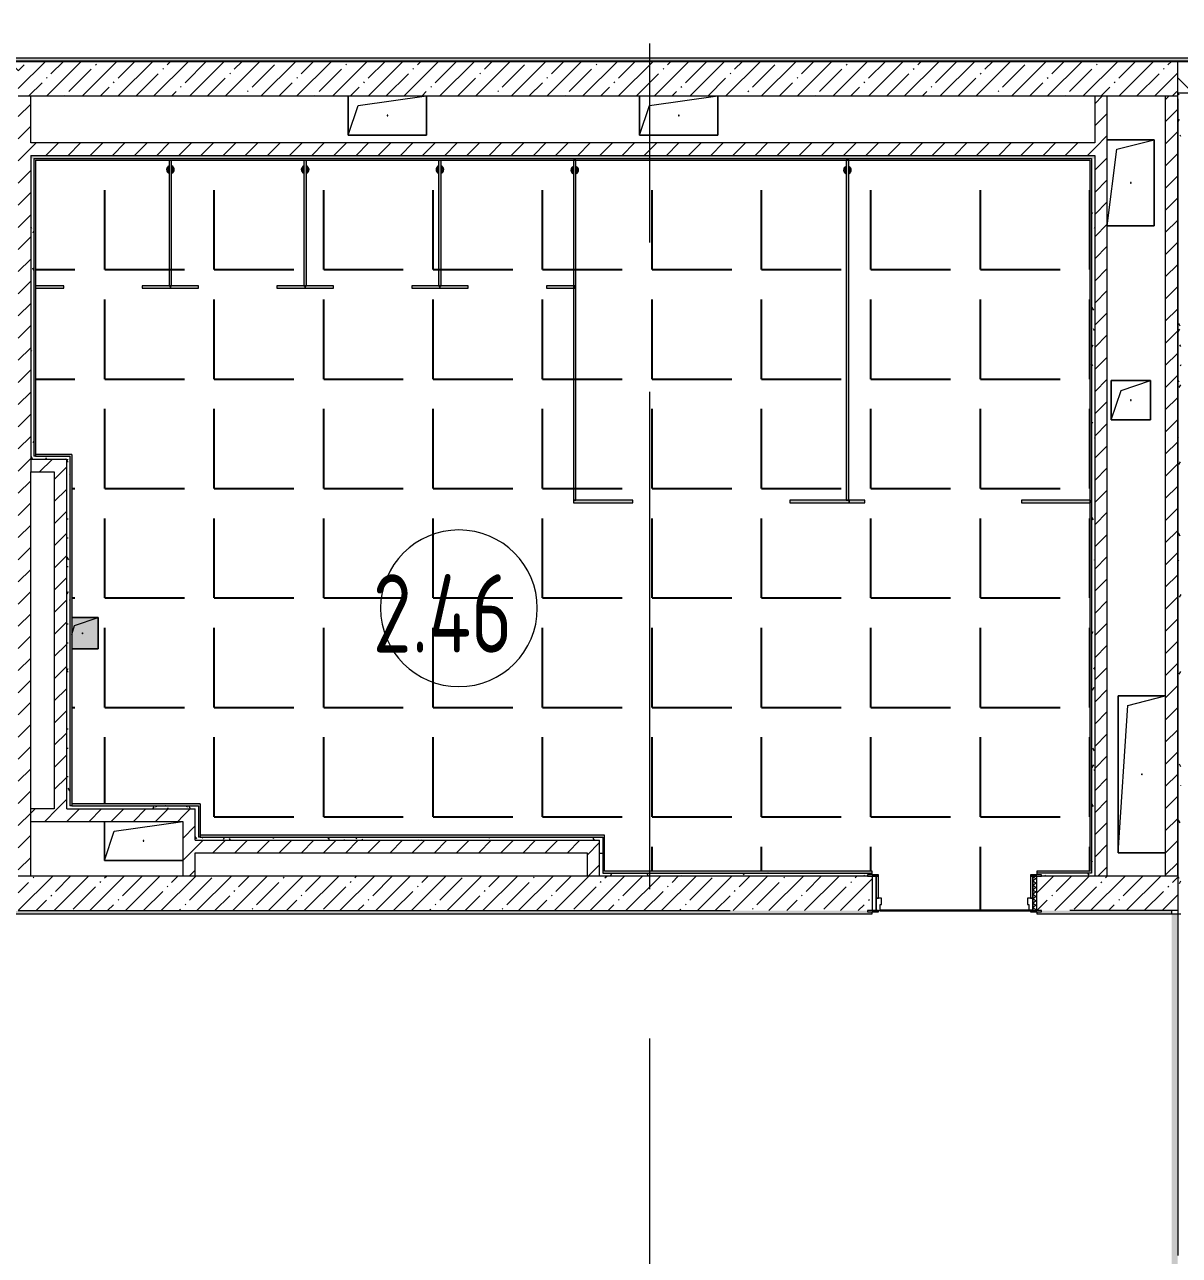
# Model space of a CAD drawing. Header units: millimetres. Extents: x -625 to 415037, y -3642 to 102118.
# Drawn here: x 260743 to 268112, y 2979 to 10834 of the extents above; entities that cross this region are included whole.
import ezdxf

# ---------------------------------------------------------------- set-up
doc = ezdxf.new("R2010")
doc.units = ezdxf.units.MM
doc.linetypes.add('Осевая', pattern=[6350, 1270, -952.5, 3175, -952.5])
doc.layers.add('1) плитка КР3', color=160, linetype='Continuous')
for name, color, linetype, lineweight in [('A-AREA-IDEN', 7, 'Continuous', 9), ('A-DOOR-FRAM-2', 7, 'Continuous', 5), ('A-GENM', 7, 'Continuous', 9), ('A-GENM-1', 7, 'Continuous', 20), ('A-WALL', 7, 'Continuous', 5), ('I-WALL', 7, 'Continuous', 5), ('Оси', 7, 'Continuous', 9), ('Оси-2', 7, 'Осевая', 9)]:
    doc.layers.add(name, color=color, linetype=linetype, lineweight=lineweight)
doc.layers.add('A-AREA-PATT-2', color=7, linetype='Continuous', lineweight=5, true_color=0xcde0ef, transparency=1)
for name, color, linetype, lineweight, true_color in [('A-DOOR-1', 7, 'Continuous', 5, 0xc0c0c0), ('A-DOOR-FRAM-1', 7, 'Continuous', 5, 0xc0c0c0), ('A-WALL-1', 9, 'Continuous', 5, 0x808080), ('A-WALL-FNSH-1', 9, 'Continuous', 5, 0x808080)]:
    doc.layers.add(name, color=color, linetype=linetype, lineweight=lineweight, true_color=true_color)
doc.layers.get('A-DOOR-1').off()
doc.styles.add('СПДС', font='ГОСТ тип А.ttf', dxfattribs={"width": 0.9})
pattern_1 = [(45, (148772.12, -0.94), (-70.71068, 70.71068), [])]
pattern_2 = [(45, (148772.12, -0.94), (-114.04925, 114.04925), []), (45, (148886.17, -0.94), (-114.04925, 114.04925), [201.612, -40.322, 6.706, -33.617])]
pattern_3 = [(0, (148772.123, -0.94), (243.84, 60.96), [20.117, -162.763, 20.117, -162.763, -975.36]), (0, (148772.123, -0.94), (243.84, 60.96), [-365.76, 20.117, -345.643, 20.117, -162.763, -426.72]), (0, (148772.123, -0.94), (243.84, 60.96), [-914.4, 20.117, -101.803, 20.117, -284.683]), (120, (148863.563, 29.54), (-174.71291, 180.691634), [20.117, -162.763, 20.117, -162.763, -975.36]), (120, (148863.563, 29.54), (-174.71291, 180.691634), [-365.76, 20.117, -345.643, 20.117, -162.763, -426.72]), (120, (148863.563, 29.54), (-174.71291, 180.691634), [-914.4, 20.117, -101.803, 20.117, -284.683]), (240, (148894.043, 151.46), (-69.12709, -241.651634), [20.117, -162.763, 20.117, -162.763, -975.36]), (240, (148894.043, 151.46), (-69.12709, -241.651634), [-365.76, 20.117, -345.643, 20.117, -162.763, -426.72]), (240, (148894.043, 151.46), (-69.12709, -241.651634), [-914.4, 20.117, -101.803, 20.117, -284.683])]

# ---------------------------------------------------------------- blocks, each defined once
blk = doc.blocks.new('110_Дверь_СКБ_1Ст_Внутренняя1 - Д-7а_л__950x2100h_Туалет-32220591-Объем проектирования 2 этажа')
at = {"layer": 'A-DOOR-FRAM-2'}
h = blk.add_hatch(dxfattribs=at)
h.set_pattern_fill('FP_38', color=256, style=0, pattern_type=2)
h.set_pattern_definition([(45, (-346.384, 174.685), (-14.1421, 14.1421), []), (135, (-346.384, 174.685), (-14.1421, -14.1421), [])])
h.paths.add_polyline_path([(-487.5, 110), (-512.5, 110), (-512.5, -110), (-487.5, -108.6)])
at = {"layer": 'A-DOOR-FRAM-1'}
for p, q in [((-472.5, 118), (-542.5, 118)), ((-542.5, 118), (-542.5, 110)), ((-542.5, 110), (-472.5, 110)), ((-487.5, 110), (-512.5, 110)), ((-512.5, 110), (-512.5, -110)), ((-462.5, 110), (-487.5, 110)), ((-487.5, 110), (-487.5, 30)), ((-487.5, -110), (-487.5, 110)), ((-472.5, 110), (-487.5, 110)), ((-487.5, 110), (-487.5, 109)), ((-487.5, 109), (-472.5, 109)), ((-472.5, 110), (-472.5, 118)), ((-472.5, 109), (-472.5, 110)), ((-462.5, 70), (-462.5, 110)), ((487.5, 110), (487.5, 70)), ((512.5, 110), (487.5, 110)), ((567.5, 118), (497.5, 118)), ((497.5, 118), (497.5, 110)), ((512.5, 110), (497.5, 110)), ((497.5, 110), (497.5, 109)), ((497.5, 110), (567.5, 110)), ((497.5, 109), (512.5, 109)), ((512.5, 30), (512.5, 110)), ((537.5, 110), (512.5, 110)), ((512.5, 110), (512.5, -110)), ((512.5, 109), (512.5, 110)), ((537.5, -110), (537.5, 110)), ((567.5, 110), (567.5, 118)), ((-487.5, 30), (-452.5, 30)), ((-472.5, 30), (-487.5, 30)), ((-487.5, 30), (-487.5, -110)), ((-472.5, -110), (-472.5, 30)), ((-452.5, 70), (-462.5, 70)), ((-452.5, 30), (-452.5, 70)), ((487.5, 70), (477.5, 70)), ((477.5, 70), (477.5, 30)), ((477.5, 30), (512.5, 30)), ((512.5, 30), (497.5, 30)), ((497.5, 30), (497.5, -110)), ((512.5, -110), (512.5, 30)), ((-472.5, -110), (-542.5, -110)), ((-542.5, -110), (-542.5, -118)), ((-542.5, -118), (-472.5, -118)), ((-512.5, -110), (-487.5, -110)), ((-487.5, -110), (-472.5, -110)), ((-472.5, -118), (-472.5, -110)), ((497.5, -110), (512.5, -110)), ((567.5, -110), (497.5, -110)), ((497.5, -110), (497.5, -118)), ((497.5, -118), (567.5, -118)), ((512.5, -110), (537.5, -110)), ((567.5, -118), (567.5, -110))]:
    blk.add_line(p, q, dxfattribs=at)
blk = doc.blocks.new('GM_Отверстие прямоугольное _в плите_ - Отверстие-20657929-Объем проектирования 2 этажа')
at = {"layer": 'A-GENM'}
for p, q in [((-250, -125), (-250, 125)), ((-250, 125), (-250, -125)), ((-187.5, 62.5), (250, 125)), ((-250, -125), (-187.5, 62.5)), ((250, -125), (-250, -125)), ((-250, -125), (250, -125))]:
    blk.add_line(p, q, dxfattribs=at)
for start, end in [(360, 180), (180, 360)]:
    blk.add_arc((0, 0), 2.5, start, end, dxfattribs=at)
blk = doc.blocks.new('GM_Отверстие прямоугольное _в плите_ - Отверстие-V354-Объем проектирования 2 этажа')
at = {"layer": 'A-GENM'}
for p, q in [((-250, -125), (-250, 125)), ((-250, 125), (-250, -125)), ((-187.5, 62.5), (250, 125)), ((250, 125), (250, -125)), ((250, -125), (250, 125)), ((-250, -125), (-187.5, 62.5)), ((250, -125), (-250, -125)), ((-250, -125), (250, -125))]:
    blk.add_line(p, q, dxfattribs=at)
for start, end in [(360, 180), (180, 360)]:
    blk.add_arc((0, 0), 2.5, start, end, dxfattribs=at)
blk = doc.blocks.new('GM_Отверстие прямоугольное _в плите_ - Отверстие-21985891-Объем проектирования 2 этажа')
at = {"layer": 'A-GENM'}
for p, q in [((-150, 275), (150, 275)), ((150, 275), (-150, 275)), ((-90, 215), (150, 275)), ((150, 275), (150, -275)), ((150, -275), (150, 275)), ((-150, -275), (-90, 215)), ((150, -275), (-150, -275)), ((-150, -275), (150, -275))]:
    blk.add_line(p, q, dxfattribs=at)
for start, end in [(360, 180), (180, 360)]:
    blk.add_arc((0, 0), 2.5, start, end, dxfattribs=at)
blk = doc.blocks.new('GM_Отверстие прямоугольное _в плите_ - Отверстие-21605184-Объем проектирования 2 этажа')
at = {"layer": 'A-GENM'}
for p, q in [((-125, -125), (-125, 125)), ((-125, 125), (125, 125)), ((125, 125), (-125, 125)), ((-125, 125), (-125, -125)), ((-62.5, 62.5), (125, 125)), ((125, 125), (125, -125)), ((125, -125), (125, 125)), ((-125, -125), (-62.5, 62.5)), ((125, -125), (-125, -125)), ((-125, -125), (125, -125))]:
    blk.add_line(p, q, dxfattribs=at)
for start, end in [(360, 180), (180, 360)]:
    blk.add_arc((0, 0), 2.5, start, end, dxfattribs=at)
blk = doc.blocks.new('GM_Отверстие прямоугольное _в плите_ - Отверстие-V378-Объем проектирования 2 этажа')
at = {"layer": 'A-GENM'}
for p, q in [((-150, -500), (-150, 500)), ((-150, 500), (150, 500)), ((150, 500), (-150, 500)), ((-150, 500), (-150, -500)), ((-90, 440), (150, 500)), ((-150, -500), (-90, 440)), ((150, -500), (-150, -500)), ((-150, -500), (150, -500))]:
    blk.add_line(p, q, dxfattribs=at)
for start, end in [(360, 180), (180, 360)]:
    blk.add_arc((0, 0), 2.5, start, end, dxfattribs=at)
blk = doc.blocks.new('GM_Отверстие прямоугольное _в плите_ - Отверстие-V386-Объем проектирования 2 этажа')
at = {"layer": 'A-GENM'}
for p, q in [((-69, 100), (100, 100)), ((100, 100), (-69, 100)), ((-50, 50), (100, 100)), ((100, 100), (100, -100)), ((100, -100), (100, 100)), ((-69, -7), (-50, 50)), ((100, -100), (-69, -100)), ((-69, -100), (100, -100))]:
    blk.add_line(p, q, dxfattribs=at)
for start, end in [(360, 180), (180, 360)]:
    blk.add_arc((0, 0), 2.5, start, end, dxfattribs=at)
blk = doc.blocks.new('131_Сантехническая перегородка_Дверь 5 - СД-1-V491-Объем проектирования 2 этажа')
at = {"layer": 'A-GENM'}
for points in [[(70, 8), (70, -8), (250, -8), (250, 8), (77.3, 8)], [(920.9, 8), (750, 8), (750, -8), (930, -8), (930, 8)]]:
    blk.add_hatch(color=256, dxfattribs=at).paths.add_polyline_path(points)
at = {"layer": 'A-GENM-1'}
for p, q in [((250, 8), (70, 8)), ((70, 8), (70, -8)), ((250, -8), (250, 8)), ((930, 8), (750, 8)), ((750, 8), (750, -8)), ((930, -8), (930, 8)), ((70, -8), (250, -8)), ((750, -8), (930, -8))]:
    blk.add_line(p, q, dxfattribs=at)
blk = doc.blocks.new('131_Сантехническая перегородка_Дверь 5 - СД-1-V492-Объем проектирования 2 этажа')
at = {"layer": 'A-GENM'}
for points in [[(78, 8), (78, -8), (250, -8), (250, 8), (148.3, 8)], [(750, 8), (750, -8), (930, -8), (930, 8), (921.6, 8)]]:
    blk.add_hatch(color=256, dxfattribs=at).paths.add_polyline_path(points)
at = {"layer": 'A-GENM-1'}
for p, q in [((250, 8), (70, 8)), ((70, 8), (70, -8)), ((250, -8), (250, 8)), ((930, 8), (750, 8)), ((750, 8), (750, -8)), ((930, -8), (930, 8)), ((70, -8), (250, -8)), ((750, -8), (930, -8))]:
    blk.add_line(p, q, dxfattribs=at)
blk = doc.blocks.new('131_Сантехническая перегородка 6 - СП-1-30839354-Объем проектирования 2 этажа')
at = {"layer": 'A-GENM'}
blk.add_hatch(color=256, dxfattribs=at).paths.add_polyline_path([(800, -8), (800, 8), (0, 8), (0, -8), (143.7, -8)])
at = {"layer": 'A-GENM', "flags": 128}
for points in [[(71.5, 8), (71.1, 8.5), (70.8, 9), (70.4, 9.5), (70, 9.9), (69.6, 10.4), (69.2, 10.8), (68.8, 11.2), (68.3, 11.6), (67.8, 12), (67.3, 12.3), (66.8, 12.7), (66.3, 13), (65.8, 13.3), (65.3, 13.6), (64.7, 13.8), (64.2, 14), (63.6, 14.3), (63, 14.4), (62.4, 14.6), (61.9, 14.7), (61.3, 14.9), (60.7, 14.9), (60.1, 15), (59.5, 15.1), (58.9, 15.1), (58.3, 15.1), (57.7, 15), (57.1, 15), (56.5, 14.9), (55.9, 14.8), (55.3, 14.7), (54.7, 14.5), (54.1, 14.4), (53.5, 14.2), (53, 13.9), (52.4, 13.7), (51.9, 13.4), (51.4, 13.2), (50.8, 12.9), (50.3, 12.5), (49.8, 12.2), (49.3, 11.8), (48.9, 11.4), (48.4, 11), (48, 10.6), (47.6, 10.2), (47.2, 9.7), (46.8, 9.3), (46.4, 8.8), (46.1, 8.3), (45.9, 8)], [(45.9, -8), (46.3, -8.5), (46.6, -9), (47, -9.5), (47.4, -9.9), (47.8, -10.4), (48.2, -10.8), (48.6, -11.2), (49.1, -11.6), (49.6, -12), (50, -12.3), (50.5, -12.7), (51.1, -13), (51.6, -13.3), (52.1, -13.6), (52.7, -13.8), (53.2, -14), (53.8, -14.3), (54.4, -14.4), (54.9, -14.6), (55.5, -14.7), (56.1, -14.9), (56.7, -14.9), (57.3, -15), (57.9, -15.1), (58.5, -15.1), (59.1, -15.1), (59.7, -15), (60.3, -15), (60.9, -14.9), (61.5, -14.8), (62.1, -14.7), (62.7, -14.5), (63.3, -14.4), (63.8, -14.2), (64.4, -13.9), (65, -13.7), (65.5, -13.4), (66, -13.2), (66.6, -12.9), (67.1, -12.5), (67.6, -12.2), (68, -11.8), (68.5, -11.4), (69, -11), (69.4, -10.6), (69.8, -10.2), (70.2, -9.7), (70.6, -9.3), (70.9, -8.8), (71.3, -8.3), (71.5, -8)]]:
    blk.add_lwpolyline(points, dxfattribs=at)
at = {"layer": 'A-GENM'}
for radius, start, end in [(24.6, 19.91127, 160.08873), (17.6, 28.97309, 151.02691), (15.1, 33.78108, 146.21892), (24.6, 199.91127, 340.08873), (17.6, 208.97309, 331.02691), (15.1, 213.78108, 326.21892)]:
    blk.add_arc((58.7, 0), radius, start, end, dxfattribs=at)
at = {"layer": 'A-GENM-1'}
for p, q in [((800, 8), (0, 8)), ((0, 8), (0, -8)), ((800, -8), (800, 8)), ((0, -8), (800, -8))]:
    blk.add_line(p, q, dxfattribs=at)
blk = doc.blocks.new('131_Сантехническая перегородка 7 - СП-1-30858579-Объем проектирования 2 этажа')
at = {"layer": 'A-GENM'}
blk.add_hatch(color=256, dxfattribs=at).paths.add_polyline_path([(2165.9, -8), (2165.9, 8), (-4.1, 8), (-4.1, -8), (1166.2, -8)])
at = {"layer": 'A-GENM', "flags": 128}
for points in [[(71.5, 8), (71.1, 8.5), (70.8, 9), (70.4, 9.5), (70, 9.9), (69.6, 10.4), (69.2, 10.8), (68.8, 11.2), (68.3, 11.6), (67.8, 12), (67.3, 12.3), (66.8, 12.7), (66.3, 13), (65.8, 13.3), (65.3, 13.6), (64.7, 13.8), (64.2, 14), (63.6, 14.3), (63, 14.4), (62.4, 14.6), (61.9, 14.7), (61.3, 14.9), (60.7, 14.9), (60.1, 15), (59.5, 15.1), (58.9, 15.1), (58.3, 15.1), (57.7, 15), (57.1, 15), (56.5, 14.9), (55.9, 14.8), (55.3, 14.7), (54.7, 14.5), (54.1, 14.4), (53.5, 14.2), (53, 13.9), (52.4, 13.7), (51.9, 13.4), (51.4, 13.2), (50.8, 12.9), (50.3, 12.5), (49.8, 12.2), (49.3, 11.8), (48.9, 11.4), (48.4, 11), (48, 10.6), (47.6, 10.2), (47.2, 9.7), (46.8, 9.3), (46.4, 8.8), (46.1, 8.3), (45.9, 8)], [(45.9, -8), (46.3, -8.5), (46.6, -9), (47, -9.5), (47.4, -9.9), (47.8, -10.4), (48.2, -10.8), (48.6, -11.2), (49.1, -11.6), (49.6, -12), (50, -12.3), (50.5, -12.7), (51.1, -13), (51.6, -13.3), (52.1, -13.6), (52.7, -13.8), (53.2, -14), (53.8, -14.3), (54.4, -14.4), (54.9, -14.6), (55.5, -14.7), (56.1, -14.9), (56.7, -14.9), (57.3, -15), (57.9, -15.1), (58.5, -15.1), (59.1, -15.1), (59.7, -15), (60.3, -15), (60.9, -14.9), (61.5, -14.8), (62.1, -14.7), (62.7, -14.5), (63.3, -14.4), (63.8, -14.2), (64.4, -13.9), (65, -13.7), (65.5, -13.4), (66, -13.2), (66.6, -12.9), (67.1, -12.5), (67.6, -12.2), (68, -11.8), (68.5, -11.4), (69, -11), (69.4, -10.6), (69.8, -10.2), (70.2, -9.7), (70.6, -9.3), (70.9, -8.8), (71.3, -8.3), (71.5, -8)]]:
    blk.add_lwpolyline(points, dxfattribs=at)
at = {"layer": 'A-GENM'}
for radius, start, end in [(24.6, 19.91127, 160.08873), (17.6, 28.97309, 151.02691), (15.1, 33.78108, 146.21892), (24.6, 199.91127, 340.08873), (17.6, 208.97309, 331.02691), (15.1, 213.78108, 326.21892)]:
    blk.add_arc((58.7, 0), radius, start, end, dxfattribs=at)
at = {"layer": 'A-GENM-1'}
for p, q in [((2165.9, 8), (-4.1, 8)), ((-4.1, 8), (-4.1, -8)), ((2165.9, -8), (2165.9, 8)), ((-4.1, -8), (2165.9, -8))]:
    blk.add_line(p, q, dxfattribs=at)
blk = doc.blocks.new('131_Сантехническая перегородка_Дверь МГН - СД-1-30883454-Объем проектирования 2 этажа')
at = {"layer": 'A-GENM'}
for points in [[(-350.5, 8), (-370, 8), (-370, -8), (10, -8), (10, 8), (-335.4, 8)], [(1390, 8), (1010, 8), (1010, -8), (1390, -8)]]:
    blk.add_hatch(color=256, dxfattribs=at).paths.add_polyline_path(points)
at = {"layer": 'A-GENM-1'}
for p, q in [((10, 8), (-370, 8)), ((-370, 8), (-370, -8)), ((10, -8), (10, 8)), ((1390, 8), (1010, 8)), ((1010, 8), (1010, -8)), ((1390, -8), (1390, 8)), ((-370, -8), (10, -8)), ((1010, -8), (1390, -8))]:
    blk.add_line(p, q, dxfattribs=at)
blk = doc.blocks.new('131_Сантехническая перегородка_Дверь МГН 2 - СД-1-V493-Объем проектирования 2 этажа')
at = {"layer": 'A-GENM'}
for points in [[(-278.7, 8), (-426, 8), (-426, -8), (10, -8), (10, 8), (-87, 8)], [(1010, 8), (1010, -8), (1110, -8), (1110, 8)]]:
    blk.add_hatch(color=256, dxfattribs=at).paths.add_polyline_path(points)
at = {"layer": 'A-GENM-1'}
for p, q in [((10, 8), (-430, 8)), ((-430, 8), (-430, -8)), ((10, -8), (10, 8)), ((1110, 8), (1010, 8)), ((1010, 8), (1010, -8)), ((1110, -8), (1110, 8)), ((-430, -8), (10, -8)), ((1010, -8), (1110, -8))]:
    blk.add_line(p, q, dxfattribs=at)
blk = doc.blocks.new('Марка_Помещения - Номер-25198446-Объем проектирования 2 этажа')
at = {"layer": 'A-AREA-IDEN'}
for start, end in [(360, 180), (180, 360)]:
    blk.add_arc((0, 0), 2.5, start, end, dxfattribs=at)

msp = doc.modelspace()

# ---------------------------------------------------------------- hatches: boundary and pattern name
at = {"layer": '1) плитка КР3'}
h = msp.add_hatch(dxfattribs=at)
h.set_pattern_fill('ANGLE', color=256, scale=100)
h.set_pattern_definition([(0, (243093.1, 9968.06), (0, 698.5), [508, -190.5]), (90, (243093.1, 9968.06), (-698.5, 4e-14), [508, -190.5])])
h.paths.add_polyline_path([(267541.1, 9968.1), (260813.1, 9968.1), (260813.1, 8090.1), (261043.1, 8090.1), (261043.1, 5860.1), (261863.1, 5860.1), (261863.1, 5660.1), (264443.1, 5660.1), (264443.1, 5430.1), (266152.1, 5430.1), (266152.1, 5407.1), (266192.1, 5407.1), (266192.1, 5399.1), (266192.1, 5259.1), (266212.1, 5259.1), (266212.1, 5219.1), (266202.1, 5179.1), (267152.1, 5179.1), (267152.1, 5219.1), (267142.1, 5219.1), (267142.1, 5259.1), (267162.1, 5259.1), (267162.1, 5399.1), (267162.1, 5407.1), (267202.1, 5407.1), (267202.1, 5419.1), (267202.1, 5430.1), (267541.1, 5430.1)])
at = {"layer": 'A-AREA-PATT-2'}
h = msp.add_hatch(color=256, dxfattribs=at)
h.paths.add_polyline_path([(261155.6, 6849.1), (261212.1, 6849.1), (261212.1, 7049.1), (261043.1, 7049.1), (261043.1, 6849.1)])
h.paths.add_polyline_path([(264261.1, 9883.3), (264267.6, 9885.4), (264276.5, 9897.7), (264274.3, 9915.9), (264265.5, 9925.9), (264261.1, 9925.2), (264261.1, 9917), (264264.6, 9914.1), (264268.2, 9905.3), (264261.1, 9885.4)])
h.paths.add_polyline_path([(266001.6, 9883.3), (266008.1, 9885.4), (266017, 9897.7), (266014.8, 9915.9), (266006, 9925.9), (266001.6, 9925.2), (266001.6, 9917), (266005.1, 9914.1), (266008.7, 9905.3), (266001.6, 9885.4)])
h.paths.add_polyline_path([(265985.6, 9883.3), (265985.6, 9893.5), (265982.2, 9896.5), (265978.6, 9905.3), (265985.6, 9927.3), (265979.2, 9925.2), (265970.2, 9912.9), (265972.4, 9894.6), (265981.2, 9884.7)])
h.paths.add_polyline_path([(264245.1, 9883.3), (264245.1, 9893.5), (264241.7, 9896.5), (264238.1, 9905.3), (264245.1, 9927.3), (264238.7, 9925.2), (264229.7, 9912.9), (264231.9, 9894.6), (264240.7, 9884.7)])
h.paths.add_polyline_path([(261665.1, 9886.4), (261665.1, 9896.6), (261662.5, 9897.7), (261658.1, 9908.4), (261665.1, 9930.4), (261658.7, 9928.3), (261649.7, 9916), (261651.9, 9897.7), (261660.7, 9887.8)])
h.paths.add_polyline_path([(263385.1, 9886.4), (263385.1, 9896.6), (263382.5, 9897.7), (263378.1, 9908.4), (263385.1, 9930.4), (263378.7, 9928.3), (263369.7, 9916), (263371.9, 9897.7), (263380.7, 9887.8)])
h.paths.add_polyline_path([(262525.1, 9886.4), (262525.1, 9896.6), (262522.5, 9897.7), (262518.1, 9908.4), (262525.1, 9930.4), (262518.7, 9928.3), (262509.7, 9916), (262511.9, 9897.7), (262520.7, 9887.8)])
h.paths.add_polyline_path([(261681.1, 9886.4), (261687.6, 9888.5), (261696.5, 9900.8), (261694.3, 9919), (261685.5, 9928.9), (261681.1, 9928.3), (261681.1, 9920.1), (261684.6, 9917.1), (261688.2, 9908.4), (261681.1, 9888.5)])
h.paths.add_polyline_path([(262541.1, 9886.4), (262547.6, 9888.5), (262556.5, 9900.8), (262554.3, 9919), (262545.5, 9928.9), (262541.1, 9928.3), (262541.1, 9920.1), (262544.6, 9917.1), (262548.2, 9908.4), (262541.1, 9888.5)])
h.paths.add_polyline_path([(263401.1, 9886.4), (263407.6, 9888.5), (263416.5, 9900.8), (263414.3, 9919), (263405.5, 9928.9), (263401.1, 9928.3), (263401.1, 9920.1), (263404.6, 9917.1), (263408.2, 9908.4), (263401.1, 9888.5)])
h = msp.add_hatch(color=256, dxfattribs=at)
h.paths.add_polyline_path([(268102.1, 169.6), (268101.1, 1524.1), (268062.1, 1524.1), (268062.1, 169.6), (268101.1, 169.6)])
h.paths.add_polyline_path([(268102.1, 2924.1), (268102.1, 2924.1), (268101.8, 5158.6), (268062.1, 5158.6), (268062.1, 2924.1), (268101.1, 2924.1)])
at = {"layer": 'I-WALL'}
h = msp.add_hatch(dxfattribs=at)
h.set_pattern_fill('FP_191', color=256, style=0, pattern_type=2)
h.set_pattern_definition(pattern_3)
h.paths.add_polyline_path([(259982.1, 10599.1), (269962.1, 10599.1), (269960.1, 10619.1), (259952.1, 10619.1), (259952.1, 10607.1), (259982.1, 10607.1)])
h.paths.add_polyline_path([(249581.1, 10599.1), (252387.1, 10599.1), (252387.1, 10607.1), (252417.1, 10607.1), (252417.1, 10619.1), (249602.1, 10619.1)])
h.paths.add_polyline_path([(249581.1, 10599.1), (249601.1, 10619.1), (249581.1, 10619.1)])
h.paths.add_polyline_path([(255902.1, 10599.1), (256422.1, 10599.1), (256422.1, 10607.1), (256477.1, 10607.1), (256477.1, 10619.1), (253867.1, 10619.1), (253867.1, 10607.1), (253897.1, 10607.1), (253897.1, 10599.1), (255882.1, 10599.1)])
h.paths.add_polyline_path([(258972.1, 10599.1), (258972.1, 10607.1), (259002.1, 10607.1), (259002.1, 10619.1), (257877.1, 10619.1), (257877.1, 10607.1), (257932.1, 10607.1), (257932.1, 10599.1), (258822.1, 10599.1)])
h = msp.add_hatch(dxfattribs=at)
h.set_pattern_fill('FP_23', color=256, style=0, pattern_type=2)
h.set_pattern_definition([(135, (148772.12, -0.94), (-141.42136, -141.42136), [])])
h.paths.add_polyline_path([(269942.2, 10399.1), (269982.1, 10399.1), (269982.1, 10599.1), (268102.1, 10599.1), (268102.1, 10399.1), (269580.8, 10399.1)])
h.paths.add_polyline_path([(260458.2, 10399.1), (260702.1, 10399.1), (260702.1, 10599.1), (259952.1, 10599.1), (259952.1, 10399.1), (260450.7, 10399.1)])
h.paths.add_polyline_path([(258822.1, 10399.1), (259002.1, 10399.1), (259002.1, 10599.1), (257877.1, 10599.1), (257877.1, 10399.1), (258739.8, 10399.1)])
h.paths.add_polyline_path([(256122.1, 10399.1), (256477.1, 10399.1), (256477.1, 10599.1), (256122.1, 10599.1)])
h = msp.add_hatch(dxfattribs=at)
h.set_pattern_fill('FP_1', color=256, style=0, pattern_type=2)
h.set_pattern_definition(pattern_2)
h.paths.add_polyline_path([(261630.8, 10379.1), (268102.1, 10379.1), (268102.1, 10599.1), (260702.1, 10599.1), (260702.1, 10379.1), (261497.5, 10379.1)])
h = msp.add_hatch(dxfattribs=at)
h.set_pattern_fill('FP_22', color=256, style=0, pattern_type=2)
h.set_pattern_definition(pattern_1)
h.paths.add_polyline_path([(260782.1, 5399.1), (260782.1, 10379.1), (260702.1, 10379.1), (260702.1, 5399.1)])
h = msp.add_hatch(dxfattribs=at)
h.set_pattern_fill('FP_22', color=256, style=0, pattern_type=2)
h.set_pattern_definition(pattern_1)
h.paths.add_polyline_path([(267652.1, 5399.1), (267652.1, 10379.1), (267572.1, 10379.1), (267572.1, 5399.1), (267608.5, 5399.1)])
h = msp.add_hatch(dxfattribs=at)
h.set_pattern_fill('FP_22', color=256, style=0, pattern_type=2)
h.set_pattern_definition(pattern_1)
h.paths.add_polyline_path([(268022.1, 5399.1), (268102.1, 5399.1), (268102.1, 10379.1), (268022.1, 10379.1), (268022.1, 5721.1)])
h = msp.add_hatch(dxfattribs=at)
h.set_pattern_fill('FP_191', color=256, style=0, pattern_type=2)
h.set_pattern_definition(pattern_3)
h.paths.add_polyline_path([(269982.1, 10359.1), (269982.1, 10399.1), (268102.1, 10399.1), (268102.1, 10359.1), (269962.1, 10359.1)])
h = msp.add_hatch(dxfattribs=at)
h.set_pattern_fill('FP_191', color=256, style=0, pattern_type=2)
h.set_pattern_definition(pattern_3)
h.paths.add_polyline_path([(268102.1, 5159.1), (268122.1, 5159.1), (268122.1, 5185.1), (268122.1, 10358.6), (268102.1, 10359.1), (268102.1, 5179.1)])
h = msp.add_hatch(dxfattribs=at)
h.set_pattern_fill('FP_22', color=256, style=0, pattern_type=2)
h.set_pattern_definition(pattern_1)
h.paths.add_polyline_path([(267572.1, 9999.1), (267572.1, 10079.1), (260782.1, 10079.1), (260782.1, 9999.1), (267202.1, 9999.1)])
h = msp.add_hatch(dxfattribs=at)
h.set_pattern_fill('FP_191', color=256, style=0, pattern_type=2)
h.set_pattern_definition(pattern_3)
h.paths.add_polyline_path([(263076.2, 9979.1), (267572.1, 9979.1), (267571.8, 9999.1), (260782.1, 9999.1), (260782.1, 9979.1), (262714.9, 9979.1)])
h = msp.add_hatch(dxfattribs=at)
h.set_pattern_fill('FP_191', color=256, style=0, pattern_type=2)
h.set_pattern_definition(pattern_3)
h.paths.add_polyline_path([(260782.1, 8059.1), (260802.1, 8059.1), (260802.1, 9979.1), (260782.1, 9979.1), (260782.1, 8797.8)])
for points in [[(267552.1, 9968.1), (267552.1, 9979.1), (260802.1, 9979.1), (260802.1, 9968.1), (267549.7, 9968.1)], [(260813.1, 8079.1), (260813.1, 9968.1), (260802.1, 9968.1), (260802.1, 8079.1)], [(267552.1, 5430.1), (267552.1, 9968.1), (267541.1, 9968.1), (267541.1, 5430.1)], [(260984.1, 8079.1), (261043.1, 8079.1), (261043.1, 8090.1), (260813.1, 8090.1), (260813.1, 8079.1), (260982.1, 8079.1)], [(261032.1, 5849.1), (261043.1, 5849.1), (261043.1, 8079.1), (261032.1, 8079.1), (261032.1, 5891.1)], [(261043.1, 5849.1), (261863.1, 5851.3), (261863.1, 5860.1), (261043.1, 5860.1)], [(261852.1, 5649.1), (261863.1, 5649.1), (261863.1, 5849.1), (261852.1, 5849.1), (261852.1, 5660.1)], [(264443.1, 5649.1), (264443.1, 5660.1), (261863.1, 5660.1), (261863.1, 5649.1), (264432.1, 5649.1)], [(264432.1, 5419.1), (264443.1, 5419.1), (264443.1, 5649.1), (264432.1, 5649.1), (264432.1, 5430.1)]]:
    msp.add_hatch(color=256, dxfattribs=at).paths.add_polyline_path(points)
h = msp.add_hatch(dxfattribs=at)
h.set_pattern_fill('FP_191', color=256, style=0, pattern_type=2)
h.set_pattern_definition(pattern_3)
h.paths.add_polyline_path([(267572.1, 5419.1), (267570.5, 9979.1), (267552.1, 9979.1), (267552.1, 5419.1)])
h = msp.add_hatch(dxfattribs=at)
h.set_pattern_fill('FP_22', color=256, style=0, pattern_type=2)
h.set_pattern_definition(pattern_1)
h.paths.add_polyline_path([(260802.1, 7979.1), (261012.1, 7979.1), (261012.1, 8059.1), (260782.1, 8059.1), (260782.1, 7979.1)])
h = msp.add_hatch(dxfattribs=at)
h.set_pattern_fill('FP_191', color=256, style=0, pattern_type=2)
h.set_pattern_definition(pattern_3)
h.paths.add_polyline_path([(260802.1, 8059.1), (261032.1, 8059.1), (261032, 8079.1), (260802.1, 8079.1)])
h = msp.add_hatch(dxfattribs=at)
h.set_pattern_fill('FP_191', color=256, style=0, pattern_type=2)
h.set_pattern_definition(pattern_3)
h.paths.add_polyline_path([(261012.1, 5829.1), (261032.1, 5829.1), (261032.1, 8059.1), (261012.1, 8059.1), (261012.1, 5892.6)])
h = msp.add_hatch(dxfattribs=at)
h.set_pattern_fill('FP_22', color=256, style=0, pattern_type=2)
h.set_pattern_definition(pattern_1)
h.paths.add_polyline_path([(260932.1, 5829.1), (261012.1, 5829.1), (261012.1, 7979.1), (260932.1, 7979.1), (260932.1, 6746.7)])
h = msp.add_hatch(dxfattribs=at)
h.set_pattern_fill('FP_22', color=256, style=0, pattern_type=2)
h.set_pattern_definition(pattern_1)
h.paths.add_polyline_path([(261752.1, 5749.1), (261752.1, 5829.1), (260782.1, 5829.1), (260782.1, 5749.1), (261252.1, 5749.1)])
h = msp.add_hatch(dxfattribs=at)
h.set_pattern_fill('FP_191', color=256, style=0, pattern_type=2)
h.set_pattern_definition(pattern_3)
h.paths.add_polyline_path([(261752.1, 5829.1), (261852.1, 5829.1), (261852.1, 5849.1), (261032.1, 5849.1), (261032.1, 5829.1), (261043.2, 5829.1)])
h = msp.add_hatch(dxfattribs=at)
h.set_pattern_fill('FP_22', color=256, style=0, pattern_type=2)
h.set_pattern_definition(pattern_1)
h.paths.add_polyline_path([(261832.1, 5399.1), (261832.1, 5829.1), (261752.1, 5829.1), (261752.1, 5399.1)])
h = msp.add_hatch(dxfattribs=at)
h.set_pattern_fill('FP_191', color=256, style=0, pattern_type=2)
h.set_pattern_definition(pattern_3)
h.paths.add_polyline_path([(261832.1, 5629.1), (261852.1, 5629.1), (261852.1, 5829.1), (261832.1, 5829.1), (261832.1, 5629.7)])
h = msp.add_hatch(dxfattribs=at)
h.set_pattern_fill('FP_22', color=256, style=0, pattern_type=2)
h.set_pattern_definition(pattern_1)
h.paths.add_polyline_path([(264332.1, 5549.1), (264332.1, 5629.1), (261832.1, 5629.1), (261832.1, 5549.1), (263799, 5549.1)])
h = msp.add_hatch(dxfattribs=at)
h.set_pattern_fill('FP_191', color=256, style=0, pattern_type=2)
h.set_pattern_definition(pattern_3)
h.paths.add_polyline_path([(261852.1, 5629.1), (264432.1, 5629.1), (264432.1, 5649.1), (261852.1, 5649.1)])
h = msp.add_hatch(dxfattribs=at)
h.set_pattern_fill('FP_22', color=256, style=0, pattern_type=2)
h.set_pattern_definition(pattern_1)
h.paths.add_polyline_path([(264412.1, 5399.1), (264412.1, 5629.1), (264332.1, 5629.1), (264332.1, 5399.1)])
h = msp.add_hatch(dxfattribs=at)
h.set_pattern_fill('FP_191', color=256, style=0, pattern_type=2)
h.set_pattern_definition(pattern_3)
h.paths.add_polyline_path([(264412.1, 5399.1), (264432.1, 5400.2), (264432.1, 5629.1), (264412.1, 5629.1), (264412.1, 5401.6)])
h = msp.add_hatch(color=256, dxfattribs=at)
h.paths.add_polyline_path([(267203.7, 5419.1), (267552.1, 5419.1), (267552.1, 5430.1), (267202.1, 5430.1), (267202.1, 5419.1)])
h.paths.add_polyline_path([(266000.8, 5419.1), (266152.1, 5419.1), (266152.1, 5430.1), (264443.1, 5430.1), (264443.1, 5419.1), (265244.4, 5419.1)])
h = msp.add_hatch(dxfattribs=at)
h.set_pattern_fill('FP_1', color=256, style=0, pattern_type=2)
h.set_pattern_definition(pattern_2)
h.paths.add_polyline_path([(268102.1, 5179.1), (268102.1, 5399.1), (267202.1, 5399.1), (267202.1, 5179.1), (268062.1, 5179.1)])
h.paths.add_polyline_path([(264412.1, 5179.1), (266152.1, 5179.1), (266152.1, 5399.1), (260702.1, 5399.1), (260702.1, 5179.1), (263799, 5179.1)])
h = msp.add_hatch(dxfattribs=at)
h.set_pattern_fill('FP_191', color=256, style=0, pattern_type=2)
h.set_pattern_definition(pattern_3)
h.paths.add_polyline_path([(267552.1, 5399.1), (267572.1, 5399.1), (267572.1, 5419.1), (267202.1, 5419.1), (267202.8, 5407.1), (267232.1, 5407.1), (267232.1, 5399.1), (267541.1, 5399.1)])
h.paths.add_polyline_path([(264432.1, 5399.1), (266122.1, 5399.4), (266122.1, 5407.1), (266152.1, 5407.1), (266152.1, 5419.1), (264432.1, 5419), (264432.1, 5400.2)])
h = msp.add_hatch(dxfattribs=at)
h.set_pattern_fill('FP_191', color=256, style=0, pattern_type=2)
h.set_pattern_definition(pattern_3)
h.paths.add_polyline_path([(268046.5, 5159.1), (268062.1, 5159.1), (268062.1, 5179.1), (267232.1, 5179.1), (267232.1, 5171.1), (267202.1, 5171.1), (267202.1, 5159.1), (267652.1, 5159.1)])
h.paths.add_polyline_path([(262353.5, 5159.1), (266152.1, 5159.1), (266152.1, 5171.1), (266122.1, 5171.1), (266122.1, 5179.1), (260682.1, 5177.9), (260682.1, 5159.1), (260908, 5159.1)])

# ---------------------------------------------------------------- linework, layer by layer
at = {"layer": '1) плитка КР3'}
for points in [[(233742.1, 13389.1), (269982.1, 13389.1), (269982.1, 10599.1), (233742.1, 10599.1)], [(267177.1, 5179.1), (266202.1, 5179.1), (266202.1, 5179.1), (267177.1, 5179.1)]]:
    msp.add_lwpolyline(points, close=True, dxfattribs=at)
at = {"layer": 'A-WALL'}
for p, q in [((269962.1, 10619.1), (259952.1, 10619.1)), ((268022.1, 10379.1), (268102.1, 10379.1)), ((268102.1, 10399.1), (269982.1, 10399.1)), ((260782.1, 9999.1), (260782.1, 7979.1)), ((260802.1, 9979.1), (267552.1, 9979.1)), ((260802.1, 9979.1), (260802.1, 8079.1)), ((267572.1, 9999.1), (267572.1, 5399.1)), ((261032.1, 8059.1), (261032.1, 5849.1)), ((261012.1, 5829.1), (261832.1, 5829.1)), ((261832.1, 5629.1), (261832.1, 5829.1)), ((261852.1, 5829.1), (261852.1, 5649.1)), ((261832.1, 5629.1), (264412.1, 5629.1)), ((264432.1, 5629.1), (264432.1, 5419.1)), ((264432.1, 5419.1), (266152.1, 5419.1)), ((266122.1, 5399.1), (264432.1, 5399.1)), ((267552.1, 5419.1), (267202.1, 5419.1)), ((267572.1, 5399.1), (267232.1, 5399.1)), ((268102.1, 5399.1), (268022.1, 5399.1)), ((260702.1, 5179.1), (265244.4, 5179.1)), ((268102.1, 5179.1), (267412.6, 5179.1))]:
    msp.add_line(p, q, dxfattribs=at)
at = {"layer": 'A-WALL-1'}
for p, q in [((269982.1, 10599.1), (259982.1, 10599.1)), ((268102.1, 5399.1), (268102.1, 10599.1)), ((260702.1, 10379.1), (268022.1, 10379.1)), ((260782.1, 10079.1), (260782.1, 10379.1)), ((267572.1, 10379.1), (267572.1, 10079.1)), ((267652.1, 5399.1), (267652.1, 10379.1)), ((268022.1, 10379.1), (268022.1, 5399.1)), ((268102.1, 10359.1), (268102.1, 2979.1)), ((267572.1, 10079.1), (260782.1, 10079.1)), ((260782.1, 9999.1), (267572.1, 9999.1)), ((267552.1, 9979.1), (267552.1, 5419.1)), ((261012.1, 8059.1), (260782.1, 8059.1)), ((260813.1, 8079.1), (260802.1, 8079.1)), ((261012.1, 5829.1), (261012.1, 8059.1)), ((260782.1, 5399.1), (260782.1, 7979.1)), ((260782.1, 7979.1), (260932.1, 7979.1)), ((260932.1, 7979.1), (260932.1, 5829.1)), ((260932.1, 5829.1), (260782.1, 5829.1)), ((261043.1, 5849.1), (261032.1, 5849.1)), ((260782.1, 5749.1), (261752.1, 5749.1)), ((261752.1, 5749.1), (261752.1, 5399.1)), ((261863.1, 5649.1), (261852.1, 5649.1)), ((264412.1, 5399.1), (264412.1, 5629.1)), ((261832.1, 5549.1), (264332.1, 5549.1)), ((261832.1, 5399.1), (261832.1, 5549.1)), ((264332.1, 5549.1), (264332.1, 5399.1)), ((264432.1, 5399.1), (260702.1, 5399.1)), ((266152.1, 5407.1), (266152.1, 5419.1)), ((267202.1, 5419.1), (267202.1, 5407.1)), ((268022.1, 5399.1), (267572.1, 5399.1)), ((260682.1, 5159.1), (266152.1, 5159.1)), ((266152.1, 5159.1), (266152.1, 5171.1)), ((267202.1, 5171.1), (267202.1, 5159.1)), ((267202.1, 5159.1), (268102.1, 5159.1)), ((268062.1, 5179.1), (268062.1, 5159.1)), ((268102.1, 5158.1), (268122.1, 5158.1))]:
    msp.add_line(p, q, dxfattribs=at)
at = {"layer": 'A-WALL-FNSH-1'}
for p, q in [((269961.1, 10620.1), (259952.1, 10620.1)), ((264491.4, 10621.1), (264491.4, 10620.1)), ((265081.6, 10620.1), (265081.6, 10621.1)), ((260813.1, 9968.1), (267541.1, 9968.1)), ((260813.1, 9968.1), (260813.1, 8079.1)), ((267541.1, 9968.1), (267541.1, 5430.1)), ((261043.1, 8090.1), (260813.1, 8090.1)), ((260813.1, 8079.1), (261032.1, 8079.1)), ((261032.1, 8079.1), (261032.1, 8059.1)), ((261043.1, 8090.1), (261043.1, 5849.1)), ((261863.1, 5860.1), (261043.1, 5860.1)), ((261043.1, 5849.1), (261852.1, 5849.1)), ((261852.1, 5849.1), (261852.1, 5829.1)), ((261863.1, 5860.1), (261863.1, 5649.1)), ((264443.1, 5660.1), (261863.1, 5660.1)), ((264443.1, 5430.1), (264443.1, 5660.1)), ((261863.1, 5649.1), (264432.1, 5649.1)), ((264432.1, 5649.1), (264432.1, 5629.1)), ((266152.1, 5430.1), (264443.1, 5430.1)), ((266152.1, 5419.1), (266152.1, 5430.1)), ((267541.1, 5430.1), (267202.1, 5430.1)), ((267202.1, 5430.1), (267202.1, 5419.1)), ((260681.1, 5158.1), (266152.1, 5158.1)), ((266152.1, 5158.1), (266152.1, 5159.1)), ((267202.1, 5159.1), (267202.1, 5158.1)), ((267202.1, 5158.1), (268102.1, 5158.1))]:
    msp.add_line(p, q, dxfattribs=at)
at = {"layer": 'I-WALL'}
for p, q in [((264472.5, 10621.1), (264472.5, 10620.1)), ((264491.4, 10621.1), (265463.5, 10621.1)), ((265463.5, 10620.1), (265463.5, 10621.1))]:
    msp.add_line(p, q, dxfattribs=at)
at = {"layer": 'Оси'}
msp.add_line((264732.1, -1907.2), (264732.1, 3092.8), dxfattribs=at)
at = {"layer": 'Оси-2'}
for p, q in [((264732.1, 3093.7), (264732.1, 16915.1)), ((264732.1, 3092.8), (264732.1, 16914.2))]:
    msp.add_line(p, q, dxfattribs=at)

# ---------------------------------------------------------------- block references
at = {"layer": 'A-AREA-IDEN', "xscale": 199.9999999999999, "yscale": 199.9999999999999, "zscale": 199.9999999999999}
msp.add_blockref('Марка_Помещения - Номер-25198446-Объем проектирования 2 этажа', (263514.4, 7108.8), dxfattribs=at)
at = {"layer": 'A-DOOR-1', "rotation": 180}
msp.add_blockref('110_Дверь_СКБ_1Ст_Внутренняя1 - Д-7а_л__950x2100h_Туалет-32220591-Объем проектирования 2 этажа', (266689.6, 5289.1), dxfattribs=at)
at = {"layer": 'A-GENM'}
for name, p in [('GM_Отверстие прямоугольное _в плите_ - Отверстие-V354-Объем проектирования 2 этажа', (263058.2, 10254.1)), ('GM_Отверстие прямоугольное _в плите_ - Отверстие-V354-Объем проектирования 2 этажа', (264917.1, 10254.1)), ('GM_Отверстие прямоугольное _в плите_ - Отверстие-21985891-Объем проектирования 2 этажа', (267802.1, 9824.1)), ('GM_Отверстие прямоугольное _в плите_ - Отверстие-21605184-Объем проектирования 2 этажа', (267802.1, 8436.6)), ('GM_Отверстие прямоугольное _в плите_ - Отверстие-V386-Объем проектирования 2 этажа', (261112.1, 6949.1)), ('GM_Отверстие прямоугольное _в плите_ - Отверстие-V378-Объем проектирования 2 этажа', (267872.1, 6049.1)), ('GM_Отверстие прямоугольное _в плите_ - Отверстие-20657929-Объем проектирования 2 этажа', (261502.1, 5624.1))]:
    msp.add_blockref(name, p, dxfattribs=at)
for name, p, rotation in [('131_Сантехническая перегородка 6 - СП-1-30839354-Объем проектирования 2 этажа', (261673.1, 9967.1), 270.0000000000007), ('131_Сантехническая перегородка 6 - СП-1-30839354-Объем проектирования 2 этажа', (262533.1, 9967.1), 270.0000000000007), ('131_Сантехническая перегородка 6 - СП-1-30839354-Объем проектирования 2 этажа', (263393.1, 9967.1), 270.0000000000007), ('131_Сантехническая перегородка 7 - СП-1-30858579-Объем проектирования 2 этажа', (264253.1, 9964), 269.9999999999999), ('131_Сантехническая перегородка 7 - СП-1-30858579-Объем проектирования 2 этажа', (265993.6, 9964), 269.9999999999999), ('131_Сантехническая перегородка_Дверь 5 - СД-1-V491-Объем проектирования 2 этажа', (261743.1, 9159.1), 180), ('131_Сантехническая перегородка_Дверь 5 - СД-1-V491-Объем проектирования 2 этажа', (262603.1, 9159.1), 180), ('131_Сантехническая перегородка_Дверь 5 - СД-1-V491-Объем проектирования 2 этажа', (263463.1, 9159.1), 180), ('131_Сантехническая перегородка_Дверь 5 - СД-1-V492-Объем проектирования 2 этажа', (264323.1, 9159.1), 180), ('131_Сантехническая перегородка_Дверь МГН - СД-1-30883454-Объем проектирования 2 этажа', (265635.1, 7790.1), 180), ('131_Сантехническая перегородка_Дверь МГН 2 - СД-1-V493-Объем проектирования 2 этажа', (267115.1, 7790.1), 180)]:
    msp.add_blockref(name, p, dxfattribs=dict(at, rotation=rotation))

# ---------------------------------------------------------------- texts
at = {"layer": 'A-AREA-IDEN', "insert": (262965, 7325.9), "char_height": 500, "width": 1370.886, "attachment_point": 1, "style": 'СПДС'}
msp.add_mtext('2.46', dxfattribs=at)

doc.saveas('drawing.dxf')
